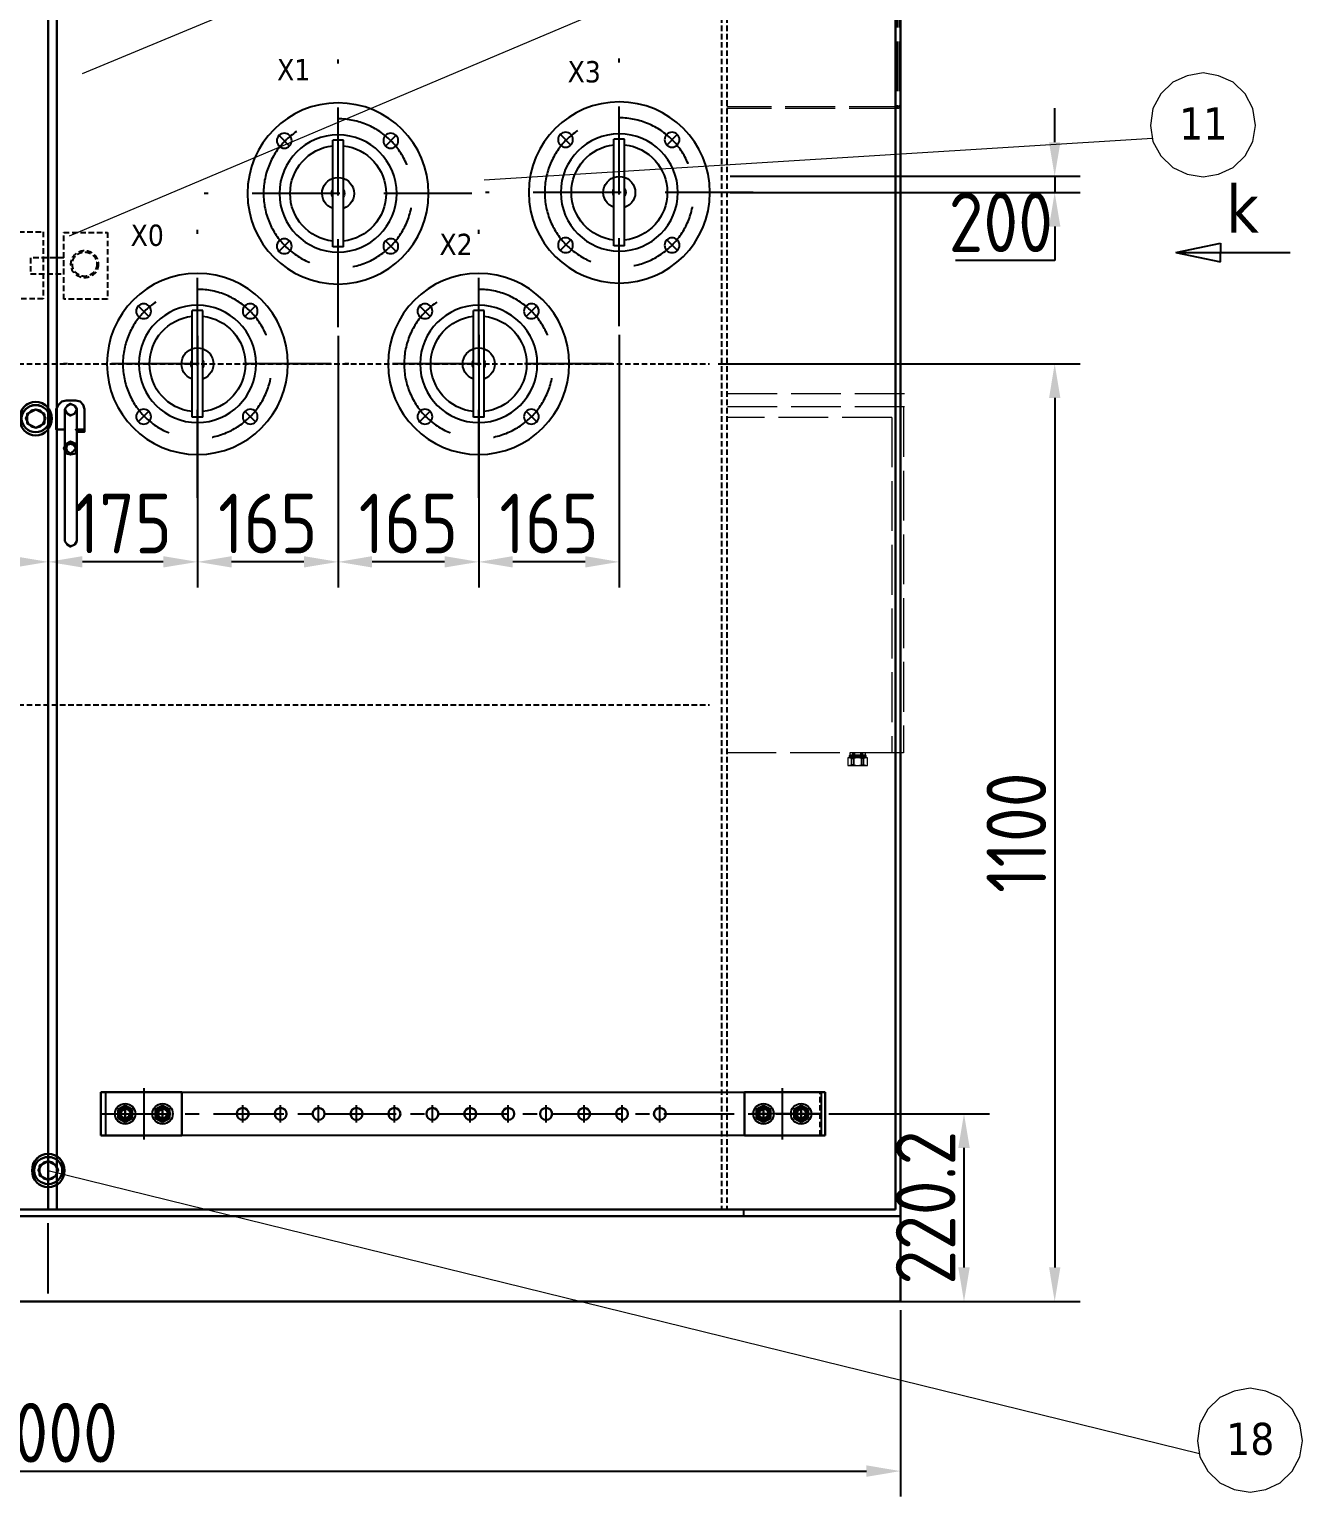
# Model space of a CAD drawing. Header units: millimetres. Extents: x 45841 to 102963, y -329287 to -163666.
# Drawn here: x 70534 to 72028, y -167353 to -165632 of the extents above; entities that cross this region are included whole.
import ezdxf
from ezdxf.enums import TextEntityAlignment as Align

# ---------------------------------------------------------------- set-up
doc = ezdxf.new("R2010")
doc.units = ezdxf.units.MM
doc.header["$LTSCALE"] = 13
for name, pattern in [('2 虚线', [5.75, 4.5, -1.25]), ('CENTER', [50.8, 31.75, -6.35, 6.35, -6.35]), ('CENTERX2', [101.6, 63.5, -12.7, 12.7, -12.7]), ('DASHED', [0.75, 0.5, -0.25]), ('HIDDEN', [9.525, 6.35, -3.175])]:
    doc.linetypes.add(name, pattern=pattern)
doc.layers.get('0').update_dxf_attribs({"color": 1, "linetype": 'CENTER'})
for name, color, linetype in [('1', 4, 'Continuous'), ('2', 3, 'Continuous'), ('4', 2, 'HIDDEN'), ('4虚线层', 6, 'DASHED'), ('粗实线', 4, 'Continuous')]:
    doc.layers.add(name, color=color, linetype=linetype)
doc.layers.add('标注、文本', color=3, linetype='Continuous', lineweight=25)
doc.layers.add('铁心', color=3, linetype='Continuous', lineweight=0)
doc.styles.get("Standard").update_dxf_attribs({"font": 'gbenor.shx', "bigfont": 'gbcbig.shx'})
doc.styles.add('Tahoma$001', font='tahoma.ttf', dxfattribs={"height": 2.159784})
doc.dimstyles.new('1-15', dxfattribs={"dimscale": 20, "dimtxt": 3.5, "dimasz": 2, "dimexe": 1.5, "dimexo": 0.5, "dimgap": 0.5, "dimtad": 1, "dimtoh": 1, "dimdec": 1, "dimdsep": 46, "dimtxsty": 'Standard', "dimcen": 2.5, "dimclrd": 3, "dimclre": 3, "dimclrt": 3, "dimadec": 0, "dimazin": 2, "dimtfac": 1, "dimtdec": 1, "dimtmove": 0, "dimatfit": 2, "dimfxl": 1, "dimarcsym": 0})

# ---------------------------------------------------------------- blocks, each defined once
blk = doc.blocks.new('A$C3970166B')
at = {"layer": '标注、文本', "color": 4, "lineweight": 30}
for points in [[(20.3, 13.5), (18.6, 16.9), (16.1, 19.5), (12.7, 20.3), (9.3, 19.5), (6.8, 16.9), (5.1, 13.5), (6.8, 9.3), (9.3, 6.8), (12.7, 5.9), (16.1, 6.8), (18.6, 9.3)], [(19.5, 16.9), (12.7, 20.3), (5.9, 16.9), (5.9, 9.3), (12.7, 5.9), (19.5, 9.3)]]:
    blk.add_lwpolyline(points, close=True, dxfattribs=at)
for major_axis, ratio in [((0, 13.1), 0.967742), ((-11, 0), 0.961538)]:
    blk.add_ellipse((12.7, 13.1), major_axis=major_axis, ratio=ratio, start_param=0, end_param=6.283185, dxfattribs=at)
blk = doc.blocks.new('A$C33D96195')
at = {"layer": '标注、文本', "color": 4, "lineweight": 30}
for points in [[(30.5, 150.8), (27.9, 155.9), (24.1, 159.7), (19, 161), (14, 159.7), (10.2, 155.9), (7.6, 150.8), (10.2, 144.5), (14, 140.7), (19, 139.4), (24.1, 140.7), (27.9, 144.5)], [(29.2, 155.9), (19, 161), (8.9, 155.9), (8.9, 144.5), (19, 139.4), (29.2, 144.5)], [(67.3, 115.6), (66, 120.7), (59.7, 123.2), (54.6, 120.7), (52.1, 115.6), (54.6, 109.2), (59.7, 108), (66, 109.2)], [(66, 115.6), (63.5, 119.4), (59.7, 120.7), (55.9, 119.4), (54.6, 115.6), (55.9, 111.8), (59.7, 109.2), (63.5, 111.8)]]:
    blk.add_lwpolyline(points, close=True, dxfattribs=at)
for points in [[(54.6, 171.4), (49.5, 170.2), (45.7, 166.4), (43.2, 161.3)], [(53.3, 137.2), (43.2, 137.2), (43.2, 161.3)], [(67.3, 6.4), (67.3, 161.3), (64.8, 165.1), (59.7, 167.6), (55.9, 165.1), (53.3, 161.3), (55.9, 156.2), (59.7, 153.7), (64.8, 156.2), (67.3, 161.3)], [(53.3, 161.3), (53.3, 6.4)], [(54.6, 171.4), (66, 171.4)], [(76.2, 161.3), (74.9, 166.4), (71.1, 170.2), (66, 171.4)], [(76.2, 161.3), (76.2, 137.2), (66, 137.2), (76.2, 137.2), (76.2, 134.6), (66, 134.6)], [(53.3, 6.4), (55.9, 2.5), (59.7, 0), (64.8, 2.5), (67.3, 6.4)]]:
    blk.add_lwpolyline(points, dxfattribs=at)
for major_axis, ratio in [((0, 19.7), 0.967742), ((-16.5, 0), 0.961538)]:
    blk.add_ellipse((19, 150.2), major_axis=major_axis, ratio=ratio, start_param=0, end_param=6.283185, dxfattribs=at)
at = {"layer": '标注、文本', "xscale": 1.5, "yscale": 1.5, "zscale": 1.5}
blk.add_blockref('A$C3970166B', (0, 130.5), dxfattribs=at)
blk = doc.blocks.new('*D1757')
at = {"layer": 'Defpoints', "color": 0, "transparency": 16777216}
for p in [(69555.9, -167124.2), (71555.9, -167124.2), (71555.9, -167323.1)]:
    blk.add_point(p, dxfattribs=at)
at = {"layer": '标注、文本', "color": 3, "lineweight": -2, "transparency": 16777216}
for p, q in [((69555.9, -167134.2), (69555.9, -167353.1)), ((71555.9, -167134.2), (71555.9, -167353.1)), ((69595.9, -167323.1), (71515.9, -167323.1))]:
    blk.add_line(p, q, dxfattribs=at)
at = {"layer": '标注、文本', "color": 3, "transparency": 16777216}
for points in [[(69595.9, -167316.4), (69595.9, -167329.8), (69555.9, -167323.1)], [(71515.9, -167316.4), (71515.9, -167329.8), (71555.9, -167323.1)]]:
    blk.add_solid(points, dxfattribs=at)
at = {"layer": '标注、文本', "color": 3, "transparency": 16777216, "insert": (70555.9, -167278.1), "char_height": 70, "attachment_point": 5}
blk.add_mtext('2000', dxfattribs=at)
blk = doc.blocks.new('低压套管测试图13')
at = {"color": 4, "linetype": 'Continuous'}
for p, q in [((-23526.7, -26555.6), (-23516.7, -26555.6)), ((-23526.7, -26655.6), (-23526.7, -26555.6)), ((-23516.7, -26655.6), (-23516.7, -26555.6)), ((-23526.7, -26655.6), (-23516.7, -26655.6))]:
    blk.add_line(p, q, dxfattribs=at)
for centre, radius in [((-23521.7, -26605.6), 85), ((-23571.2, -26556.1), 7), ((-23471.2, -26556.1), 7), ((-23521.7, -26605.6), 55), ((-23571.2, -26655.1), 7), ((-23471.2, -26655.1), 7)]:
    blk.add_circle(centre, radius, dxfattribs=at)
for radius, start, end in [(45, 96.3794, 263.6206), (45, 276.3794, 83.6206), (15, 289.4712, 250.5288), (6, 146.4427, 213.5573), (6, 326.4427, 33.5573)]:
    blk.add_arc((-23521.7, -26605.6), radius, start, end, dxfattribs=at)
at = {"layer": '4', "color": 1}
for p, q in [((-23521.7, -26731.2), (-23521.7, -26479.9)), ((-23565.9, -26561.4), (-23576.5, -26550.7)), ((-23476.5, -26561.4), (-23465.9, -26550.7)), ((-23647.3, -26605.6), (-23396, -26605.6)), ((-23565.9, -26649.7), (-23576.5, -26660.4)), ((-23476.5, -26649.7), (-23465.9, -26660.4))]:
    blk.add_line(p, q, dxfattribs=at)
blk.add_circle((-23521.7, -26605.6), 70, dxfattribs=at)
blk = doc.blocks.new('*D1764')
at = {"layer": 'Defpoints', "color": 0, "transparency": 16777216}
for p in [(71331.9, -166024.2), (71331.9, -167124.2), (71736.7, -167124.2)]:
    blk.add_point(p, dxfattribs=at)
at = {"layer": '标注、文本', "color": 3, "lineweight": -2, "transparency": 16777216}
for p, q in [((71341.9, -166024.2), (71766.7, -166024.2)), ((71736.7, -166064.2), (71736.7, -167084.2)), ((71341.9, -167124.2), (71766.7, -167124.2))]:
    blk.add_line(p, q, dxfattribs=at)
at = {"layer": '标注、文本', "color": 3, "transparency": 16777216}
for points in [[(71730.1, -166064.2), (71743.4, -166064.2), (71736.7, -166024.2)], [(71730.1, -167084.2), (71743.4, -167084.2), (71736.7, -167124.2)]]:
    blk.add_solid(points, dxfattribs=at)
at = {"layer": '标注、文本', "color": 3, "transparency": 16777216, "insert": (71691.7, -166574.2), "char_height": 70, "attachment_point": 5, "rotation": 90}
blk.add_mtext('1100', dxfattribs=at)
blk = doc.blocks.new('*D1765')
at = {"layer": 'Defpoints', "color": 0, "transparency": 16777216}
for p in [(71345.9, -165804.2), (71345.9, -165823.1), (71736.7, -165823.1)]:
    blk.add_point(p, dxfattribs=at)
at = {"layer": '标注、文本', "color": 3, "lineweight": -2, "transparency": 16777216}
for p, q in [((71736.7, -165764.2), (71736.7, -165724.2)), ((71355.9, -165804.2), (71766.7, -165804.2)), ((71736.7, -165804.2), (71736.7, -165823.1)), ((71355.9, -165823.1), (71766.7, -165823.1)), ((71736.7, -165863.1), (71736.7, -165903.1)), ((71736.7, -165903.1), (71620.2, -165903.1))]:
    blk.add_line(p, q, dxfattribs=at)
at = {"layer": '标注、文本', "color": 3, "transparency": 16777216}
for points in [[(71730.1, -165764.2), (71743.4, -165764.2), (71736.7, -165804.2)], [(71730.1, -165863.1), (71743.4, -165863.1), (71736.7, -165823.1)]]:
    blk.add_solid(points, dxfattribs=at)
at = {"layer": '标注、文本', "color": 3, "transparency": 16777216, "insert": (71673.5, -165858.1), "char_height": 70, "attachment_point": 5}
blk.add_mtext('200', dxfattribs=at)
blk = doc.blocks.new('*D1766')
at = {"layer": 'Defpoints', "color": 0, "transparency": 16777216}
for p in [(71461.6, -166904), (71454.9, -167124.2), (71630.3, -167124.2)]:
    blk.add_point(p, dxfattribs=at)
at = {"layer": '标注、文本', "color": 3, "lineweight": -2, "transparency": 16777216}
for p, q in [((71471.6, -166904), (71660.3, -166904)), ((71630.3, -166944), (71630.3, -167084.2)), ((71464.9, -167124.2), (71660.3, -167124.2))]:
    blk.add_line(p, q, dxfattribs=at)
at = {"layer": '标注、文本', "color": 3, "transparency": 16777216}
for points in [[(71623.6, -166944), (71637, -166944), (71630.3, -166904)], [(71623.6, -167084.2), (71637, -167084.2), (71630.3, -167124.2)]]:
    blk.add_solid(points, dxfattribs=at)
at = {"layer": '标注、文本', "color": 3, "transparency": 16777216, "insert": (71585.3, -167014.1), "char_height": 70, "attachment_point": 5, "rotation": 90}
blk.add_mtext('220.2', dxfattribs=at)
blk = doc.blocks.new('*D1767')
at = {"layer": 'Defpoints', "color": 0, "transparency": 16777216}
for p in [(70315.9, -166149.9), (70555.9, -166149.9), (70555.9, -166256.5)]:
    blk.add_point(p, dxfattribs=at)
at = {"layer": '标注、文本', "color": 3, "lineweight": -2, "transparency": 16777216}
for p, q in [((70315.9, -166159.9), (70315.9, -166286.5)), ((70555.9, -166159.9), (70555.9, -166286.5)), ((70355.9, -166256.5), (70515.9, -166256.5))]:
    blk.add_line(p, q, dxfattribs=at)
at = {"layer": '标注、文本', "color": 3, "transparency": 16777216}
for points in [[(70355.9, -166249.8), (70355.9, -166263.1), (70315.9, -166256.5)], [(70515.9, -166249.8), (70515.9, -166263.1), (70555.9, -166256.5)]]:
    blk.add_solid(points, dxfattribs=at)
at = {"layer": '标注、文本', "color": 3, "transparency": 16777216, "insert": (70435.9, -166211.5), "char_height": 70, "attachment_point": 5}
blk.add_mtext('240', dxfattribs=at)
blk = doc.blocks.new('*D1770')
at = {"layer": 'Defpoints', "color": 0, "transparency": 16777216}
for p in [(70555.9, -166181.3), (70730.9, -166181.3), (70555.9, -166256.5)]:
    blk.add_point(p, dxfattribs=at)
at = {"layer": '标注、文本', "color": 3, "lineweight": -2, "transparency": 16777216}
for p, q in [((70555.9, -166191.3), (70555.9, -166286.5)), ((70730.9, -166191.3), (70730.9, -166286.5)), ((70690.9, -166256.5), (70595.9, -166256.5))]:
    blk.add_line(p, q, dxfattribs=at)
at = {"layer": '标注、文本', "color": 3, "transparency": 16777216}
for points in [[(70595.9, -166249.8), (70595.9, -166263.1), (70555.9, -166256.5)], [(70690.9, -166249.8), (70690.9, -166263.1), (70730.9, -166256.5)]]:
    blk.add_solid(points, dxfattribs=at)
at = {"layer": '标注、文本', "color": 3, "transparency": 16777216, "insert": (70643.4, -166211.5), "char_height": 70, "attachment_point": 5}
blk.add_mtext('175', dxfattribs=at)
blk = doc.blocks.new('*D1771')
at = {"layer": 'Defpoints', "color": 0, "transparency": 16777216}
for p in [(70730.9, -165981.3), (70895.9, -165981.3), (70730.9, -166256.5)]:
    blk.add_point(p, dxfattribs=at)
at = {"layer": '标注、文本', "color": 3, "lineweight": -2, "transparency": 16777216}
for p, q in [((70730.9, -165991.3), (70730.9, -166286.5)), ((70895.9, -165991.3), (70895.9, -166286.5)), ((70855.9, -166256.5), (70770.9, -166256.5))]:
    blk.add_line(p, q, dxfattribs=at)
at = {"layer": '标注、文本', "color": 3, "transparency": 16777216}
for points in [[(70770.9, -166249.8), (70770.9, -166263.1), (70730.9, -166256.5)], [(70855.9, -166249.8), (70855.9, -166263.1), (70895.9, -166256.5)]]:
    blk.add_solid(points, dxfattribs=at)
at = {"layer": '标注、文本', "color": 3, "transparency": 16777216, "insert": (70813.4, -166211.5), "char_height": 70, "attachment_point": 5}
blk.add_mtext('165', dxfattribs=at)
blk = doc.blocks.new('*D1772')
at = {"layer": 'Defpoints', "color": 0, "transparency": 16777216}
for p in [(70895.9, -166181.3), (71060.9, -166181.3), (70895.9, -166256.5)]:
    blk.add_point(p, dxfattribs=at)
at = {"layer": '标注、文本', "color": 3, "lineweight": -2, "transparency": 16777216}
for p, q in [((70895.9, -166191.3), (70895.9, -166286.5)), ((71060.9, -166191.3), (71060.9, -166286.5)), ((71020.9, -166256.5), (70935.9, -166256.5))]:
    blk.add_line(p, q, dxfattribs=at)
at = {"layer": '标注、文本', "color": 3, "transparency": 16777216}
for points in [[(70935.9, -166249.8), (70935.9, -166263.1), (70895.9, -166256.5)], [(71020.9, -166249.8), (71020.9, -166263.1), (71060.9, -166256.5)]]:
    blk.add_solid(points, dxfattribs=at)
at = {"layer": '标注、文本', "color": 3, "transparency": 16777216, "insert": (70978.4, -166211.5), "char_height": 70, "attachment_point": 5}
blk.add_mtext('165', dxfattribs=at)
blk = doc.blocks.new('*D1773')
at = {"layer": 'Defpoints', "color": 0, "transparency": 16777216}
for p in [(71060.9, -165980.1), (71225.9, -165980.1), (71060.9, -166256.5)]:
    blk.add_point(p, dxfattribs=at)
at = {"layer": '标注、文本', "color": 3, "lineweight": -2, "transparency": 16777216}
for p, q in [((71060.9, -165990.1), (71060.9, -166286.5)), ((71225.9, -165990.1), (71225.9, -166286.5)), ((71185.9, -166256.5), (71100.9, -166256.5))]:
    blk.add_line(p, q, dxfattribs=at)
at = {"layer": '标注、文本', "color": 3, "transparency": 16777216}
for points in [[(71100.9, -166249.8), (71100.9, -166263.1), (71060.9, -166256.5)], [(71185.9, -166249.8), (71185.9, -166263.1), (71225.9, -166256.5)]]:
    blk.add_solid(points, dxfattribs=at)
at = {"layer": '标注、文本', "color": 3, "transparency": 16777216, "insert": (71143.4, -166211.5), "char_height": 70, "attachment_point": 5}
blk.add_mtext('165', dxfattribs=at)

msp = doc.modelspace()

# ---------------------------------------------------------------- linework, layer by layer
at = {"color": 2, "linetype": '2 虚线', "lineweight": 15, "true_color": 0xf1eb1f}
for p, q in [((71560.676, -166059.503), (71351.9, -166059.503)), ((71560.676, -166074.793), (71351.9, -166074.793)), ((71545.827, -166087.026), (71351.9, -166087.026)), ((71545.827, -166087.026), (71545.827, -166480.531)), ((71559.453, -166074.793), (71559.453, -166480.531)), ((71559.453, -166480.531), (71351.9, -166480.531)), ((71495.753, -166483.573), (71496.261, -166483.279)), ((71495.753, -166483.573), (71496.261, -166483.867)), ((71495.753, -166484.16), (71496.261, -166483.867)), ((71514.835, -166480.531), (71496.242, -166480.531)), ((71496.261, -166483.279), (71514.816, -166483.867)), ((71514.816, -166483.279), (71496.261, -166483.279)), ((71496.261, -166483.867), (71514.816, -166484.454)), ((71515.325, -166483.573), (71514.816, -166483.279)), ((71515.325, -166483.573), (71514.816, -166483.867)), ((71515.325, -166484.16), (71514.816, -166483.867)), ((71495.753, -166484.16), (71496.261, -166484.454)), ((71495.753, -166484.747), (71496.261, -166484.454)), ((71495.753, -166484.747), (71496.261, -166485.041)), ((71495.753, -166485.334), (71496.261, -166485.041)), ((71495.753, -166485.334), (71495.753, -166486.215)), ((71515.325, -166486.215), (71495.753, -166486.215)), ((71496.261, -166484.454), (71514.816, -166485.041)), ((71496.261, -166485.041), (71514.816, -166485.628)), ((71515.325, -166484.16), (71514.816, -166484.454)), ((71515.325, -166484.747), (71514.816, -166484.454)), ((71515.325, -166484.747), (71514.816, -166485.041)), ((71515.325, -166485.334), (71514.816, -166485.041)), ((71515.325, -166485.334), (71514.816, -166485.628)), ((71515.325, -166485.922), (71514.816, -166485.628)), ((71515.325, -166485.922), (71515.325, -166486.215))]:
    msp.add_line(p, q, dxfattribs=at)
for points in [[(71496.242, -166480.531), (71496.242, -166483.106)], [(71497.109, -166483.279), (71513.968, -166483.279)], [(71499.912, -166480.531), (71499.912, -166482.603)], [(71499.912, -166480.531), (71499.912, -166482.603)], [(71499.912, -166483.279), (71501.869, -166483.279)], [(71501.869, -166480.531), (71501.869, -166482.603)], [(71501.869, -166482.603), (71501.869, -166480.531)], [(71501.869, -166483.279), (71509.208, -166483.279)], [(71509.208, -166482.603), (71509.208, -166480.531)], [(71509.208, -166480.531), (71509.208, -166482.603)], [(71509.208, -166482.603), (71509.208, -166480.531)], [(71511.166, -166483.279), (71509.208, -166483.279)], [(71511.166, -166480.531), (71511.166, -166482.603)], [(71511.166, -166480.531), (71511.166, -166482.603)], [(71514.835, -166483.106), (71514.835, -166480.531)], [(71493.918, -166486.432), (71493.918, -166495.173)], [(71516.075, -166486.215), (71495.002, -166486.215)], [(71495.002, -166495.389), (71516.075, -166495.389)], [(71500.952, -166486.215), (71498.505, -166486.215)], [(71498.505, -166487.061), (71498.505, -166494.544)], [(71498.505, -166487.061), (71498.505, -166494.544)], [(71498.505, -166495.389), (71500.952, -166495.389)], [(71510.126, -166486.215), (71500.952, -166486.215)], [(71500.952, -166487.061), (71500.952, -166494.544)], [(71500.952, -166494.544), (71500.952, -166487.061)], [(71500.952, -166495.389), (71510.126, -166495.389)], [(71510.126, -166486.215), (71512.572, -166486.215)], [(71510.126, -166494.544), (71510.126, -166487.061)], [(71510.126, -166487.061), (71510.126, -166494.544)], [(71510.126, -166494.544), (71510.126, -166487.061)], [(71512.572, -166495.389), (71510.126, -166495.389)], [(71512.572, -166487.061), (71512.572, -166494.544)], [(71512.572, -166487.061), (71512.572, -166494.544)], [(71517.159, -166495.173), (71517.159, -166486.432)]]:
    msp.add_lwpolyline(points, dxfattribs=at)
for points in [[(71501.869, -166482.603), (71499.912, -166482.603), (71499.912, -166480.531), (71501.869, -166480.531)], [(71509.208, -166482.603), (71511.166, -166482.603), (71511.166, -166480.531), (71509.208, -166480.531)], [(71500.952, -166494.544), (71498.505, -166494.544), (71498.505, -166487.061), (71500.952, -166487.061)], [(71510.126, -166494.544), (71512.572, -166494.544), (71512.572, -166487.061), (71510.126, -166487.061)]]:
    msp.add_lwpolyline(points, close=True, dxfattribs=at)
for centre, radius, start, end in [((71501.596, -166458.547), 25.136, 257.702132, 259.718515), ((71492.623, -166458.547), 25.136, 280.281485, 286.856251), ((71509.158, -166458.547), 25.136, 253.143749, 259.718515), ((71501.92, -166458.547), 25.136, 280.281485, 286.856251), ((71518.454, -166458.547), 25.136, 253.143749, 259.718515), ((71509.482, -166458.547), 25.136, 280.281485, 282.297868), ((71500.61, -166517.13), 31.42, 100.281485, 102.297868), ((71500.61, -166464.474), 31.42, 257.702132, 259.718515), ((71489.394, -166517.13), 31.42, 73.143749, 79.718515), ((71489.394, -166464.474), 31.42, 280.281485, 286.856251), ((71510.062, -166517.13), 31.42, 100.281485, 106.856251), ((71510.062, -166464.474), 31.42, 253.143749, 259.718515), ((71501.015, -166517.13), 31.42, 73.143749, 79.718515), ((71501.015, -166464.474), 31.42, 280.281485, 286.856251), ((71521.683, -166517.13), 31.42, 100.281485, 106.856251), ((71521.683, -166464.474), 31.42, 253.143749, 259.718515), ((71510.467, -166517.13), 31.42, 77.702132, 79.718515), ((71510.467, -166464.474), 31.42, 280.281485, 282.297868)]:
    msp.add_arc(centre, radius, start, end, dxfattribs=at)
at = {"layer": '1', "color": 1, "linetype": 'CENTERX2', "lineweight": -3, "ltscale": 0.1}
for p, q in [((70555.9, -167114.795), (70555.9, -164763.206)), ((70668.057, -166873.886), (70668.057, -166934.161)), ((71417.09, -166873.886), (71417.09, -166934.161)), ((70646.057, -166914.032), (70646.057, -166894.016)), ((70690.057, -166914.032), (70690.057, -166894.016)), ((70784.057, -166914.032), (70784.057, -166894.016)), ((70828.557, -166914.032), (70828.557, -166894.016)), ((70873.057, -166914.032), (70873.057, -166894.016)), ((70917.557, -166914.032), (70917.557, -166894.016)), ((70962.057, -166914.032), (70962.057, -166894.016)), ((71006.557, -166914.032), (71006.557, -166894.016)), ((71006.557, -166914.032), (71006.557, -166894.016)), ((71051.057, -166914.032), (71051.057, -166894.016)), ((71095.557, -166914.032), (71095.557, -166894.016)), ((71140.057, -166914.032), (71140.057, -166894.016)), ((71184.557, -166914.032), (71184.557, -166894.016)), ((71229.057, -166914.032), (71229.057, -166894.016)), ((71273.557, -166914.032), (71273.557, -166894.016)), ((71395.09, -166914.032), (71395.09, -166894.016)), ((71439.09, -166914.032), (71439.09, -166894.016)), ((70617.557, -166904.024), (71461.59, -166904.024)), ((71463.412, -166904.024), (71370.767, -166904.024))]:
    msp.add_line(p, q, dxfattribs=at)
at = {"layer": '1'}
for p, q in [((70646.057, -166894.099), (70637.461, -166899.061)), ((70654.652, -166899.061), (70646.057, -166894.099)), ((70690.057, -166894.099), (70681.461, -166899.061)), ((70698.652, -166899.061), (70690.057, -166894.099)), ((71395.09, -166894.099), (71386.494, -166899.061)), ((71403.685, -166899.061), (71395.09, -166894.099)), ((71439.09, -166894.099), (71430.494, -166899.061)), ((71447.685, -166899.061), (71439.09, -166894.099)), ((70637.461, -166899.061), (70637.461, -166908.986)), ((70637.461, -166908.986), (70646.057, -166913.949)), ((70646.057, -166913.949), (70654.652, -166908.986)), ((70654.652, -166908.986), (70654.652, -166899.061)), ((70681.461, -166899.061), (70681.461, -166908.986)), ((70681.461, -166908.986), (70690.057, -166913.949)), ((70690.057, -166913.949), (70698.652, -166908.986)), ((70698.652, -166908.986), (70698.652, -166899.061)), ((71386.494, -166899.061), (71386.494, -166908.986)), ((71386.494, -166908.986), (71395.09, -166913.949)), ((71395.09, -166913.949), (71403.685, -166908.986)), ((71403.685, -166908.986), (71403.685, -166899.061)), ((71430.494, -166899.061), (71430.494, -166908.986)), ((71430.494, -166908.986), (71439.09, -166913.949)), ((71439.09, -166913.949), (71447.685, -166908.986)), ((71447.685, -166908.986), (71447.685, -166899.061))]:
    msp.add_line(p, q, dxfattribs=at)
for centre, radius in [((70646.057, -166904.024), 12), ((70646.057, -166904.024), 8.595), ((70690.057, -166904.024), 12), ((70690.057, -166904.024), 8.595), ((71395.09, -166904.024), 12), ((71395.09, -166904.024), 8.595), ((71439.09, -166904.024), 12), ((71439.09, -166904.024), 8.595), ((70646.057, -166904.024), 6), ((70690.057, -166904.024), 6), ((71395.09, -166904.024), 6), ((71439.09, -166904.024), 6)]:
    msp.add_circle(centre, radius, dxfattribs=at)
at = {"layer": '2'}
for centre in [(70646.057, -166904.024), (70690.057, -166904.024), (71395.09, -166904.024), (71439.09, -166904.024)]:
    msp.add_arc(centre, 5.1, 90, 0, dxfattribs=at)
at = {"layer": '4'}
for p, q in [((70646.057, -166895.724), (70646.057, -166912.324)), ((70690.057, -166895.724), (70690.057, -166912.324)), ((71395.09, -166895.724), (71395.09, -166912.324)), ((71439.09, -166895.724), (71439.09, -166912.324)), ((70637.757, -166904.024), (70654.357, -166904.024)), ((70681.757, -166904.024), (70698.357, -166904.024)), ((71386.79, -166904.024), (71403.39, -166904.024)), ((71430.79, -166904.024), (71447.39, -166904.024))]:
    msp.add_line(p, q, dxfattribs=at)
at = {"layer": '4虚线层'}
for p, q in [((71345.9, -164964.277), (71345.9, -167016.246)), ((71351.9, -164964.277), (71351.9, -167016.246)), ((69779.9, -166024.246), (71331.9, -166024.246)), ((69779.9, -166424.246), (71331.9, -166424.246)), ((70623.557, -166929.524), (70623.557, -166878.524)), ((71461.59, -166929.524), (71461.59, -166878.524)), ((71350.9, -167016.246), (69561.9, -167016.246)), ((69779.9, -167016.246), (71331.9, -167016.246)), ((71371.9, -167024.246), (71371.9, -167016.246)), ((71331.9, -167024.246), (69779.9, -167024.246))]:
    msp.add_line(p, q, dxfattribs=at)
for points in [[(70511.746, -165869.184), (70549.955, -165869.184), (70549.955, -165948.117), (70511.746, -165948.117)], [(70574.026, -165870.026), (70625.293, -165870.026), (70625.293, -165948.495), (70574.026, -165948.495)], [(70574.026, -165899.805), (70535.239, -165899.805), (70535.239, -165918.715), (70574.026, -165918.715)]]:
    msp.add_lwpolyline(points, close=True, dxfattribs=at)
for radius in [15.982, 14.343]:
    msp.add_circle((70598.522, -165907.28), radius, dxfattribs=at)
at = {"layer": '标注、文本', "color": 4, "lineweight": 30}
for p, q in [((71549.9, -167016.246), (71549.9, -164824.277)), ((71555.9, -167024.246), (71555.9, -164824.277)), ((70617.557, -166878.524), (70712.557, -166878.524)), ((70617.557, -166929.524), (70617.557, -166878.524)), ((70712.557, -166878.524), (70712.557, -166929.524)), ((71467.59, -166878.524), (71372.59, -166878.524)), ((71372.59, -166878.524), (71372.59, -166929.524)), ((71467.59, -166929.524), (71467.59, -166878.524)), ((70712.557, -166929.524), (70617.557, -166929.524)), ((71372.59, -166929.524), (71467.59, -166929.524)), ((71549.9, -167016.246), (69561.9, -167016.246)), ((71555.9, -167024.246), (69555.9, -167024.246)), ((71555.9, -167124.246), (71555.9, -167024.246)), ((71555.9, -167124.246), (69555.9, -167124.246))]:
    msp.add_line(p, q, dxfattribs=at)
at = {"layer": '标注、文本', "color": 2, "linetype": '2 虚线', "lineweight": 15, "true_color": 0xf1eb1f}
for p, q in [((71551.9, -165122.754), (71551.9, -165724.754)), ((71553.9, -165122.754), (71553.9, -165724.754)), ((71553.9, -165722.754), (71351.9, -165722.754)), ((71553.9, -165724.754), (71351.9, -165724.754))]:
    msp.add_line(p, q, dxfattribs=at)
at = {"layer": '标注、文本', "ltscale": 9.687278}
for p, q in [((71878.959, -165893.506), (71931.106, -165882.457)), ((71878.959, -165893.506), (72013.042, -165893.506)), ((71878.959, -165893.506), (71931.106, -165904.555)), ((71931.106, -165882.457), (71931.106, -165893.506)), ((71931.106, -165904.555), (71931.106, -165893.506))]:
    msp.add_line(p, q, dxfattribs=at)
at = {"layer": '标注、文本'}
for p, q in [((70617.557, -166878.524), (71461.59, -166878.524)), ((70623.557, -166929.524), (70623.557, -166878.524)), ((71462.554, -166878.524), (71462.554, -166929.524)), ((71461.59, -166929.524), (70617.557, -166929.524))]:
    msp.add_line(p, q, dxfattribs=at)
at = {"layer": '标注、文本', "color": 4, "lineweight": 30}
for points in [[(70567.33, -166969.843), (70564.79, -166964.763), (70560.98, -166960.953), (70555.9, -166959.683), (70550.82, -166960.953), (70547.01, -166964.763), (70544.47, -166969.843), (70547.01, -166976.193), (70550.82, -166980.003), (70555.9, -166981.273), (70560.98, -166980.003), (70564.79, -166976.193)], [(70566.06, -166964.763), (70555.9, -166959.683), (70545.74, -166964.763), (70545.74, -166976.193), (70555.9, -166981.273), (70566.06, -166976.193)]]:
    msp.add_lwpolyline(points, close=True, dxfattribs=at)
for centre in [(70646.057, -166904.024), (70690.057, -166904.024), (70784.057, -166904.024), (70828.557, -166904.024), (70873.057, -166904.024), (70917.557, -166904.024), (70962.057, -166904.024), (71006.557, -166904.024), (71006.557, -166904.024), (71051.057, -166904.024), (71095.557, -166904.024), (71140.057, -166904.024), (71184.557, -166904.024), (71229.057, -166904.024), (71273.557, -166904.024), (71395.09, -166904.024), (71439.09, -166904.024)]:
    msp.add_circle(centre, 7, dxfattribs=at)
at = {"layer": '标注、文本'}
for centre in [(70646.057, -166904.024), (70690.057, -166904.024), (70784.057, -166904.024), (70828.557, -166904.024), (70873.057, -166904.024), (70917.557, -166904.024), (70962.057, -166904.024), (71006.557, -166904.024), (71006.557, -166904.024), (71051.057, -166904.024), (71095.557, -166904.024), (71140.057, -166904.024), (71184.557, -166904.024), (71229.057, -166904.024), (71273.557, -166904.024), (71395.09, -166904.024), (71439.09, -166904.024)]:
    msp.add_circle(centre, 7, dxfattribs=at)
for centre, start, end in [((70646.057, -166904.024), 90, 0), ((70690.057, -166904.024), 90, 0), ((71395.09, -166904.024), 180, 90), ((71439.09, -166904.024), 180, 90)]:
    msp.add_arc(centre, 6, start, end, dxfattribs=at)
at = {"layer": '标注、文本', "color": 4, "lineweight": 30}
for major_axis, ratio in [((0, 19.685), 0.967742), ((-16.51, 0), 0.961538)]:
    msp.add_ellipse((70555.9, -166970.478), major_axis=major_axis, ratio=ratio, start_param=0, end_param=6.283185, dxfattribs=at)
at = {"layer": '粗实线', "lineweight": 30}
for p, q in [((70555.9, -164960.277), (70555.9, -167016.246)), ((70565.9, -164960.277), (70565.9, -167016.246))]:
    msp.add_line(p, q, dxfattribs=at)
at = {"layer": '铁心'}
for points in [[(70596.13, -165683.42), (71834.548, -165168.926), (71834.548, -165168.926)], [(70580.955, -165873.986), (71841.527, -165340.837), (71841.527, -165340.837)], [(71067.15, -165808.391), (71851.355, -165759.356), (71851.355, -165759.356)], [(70555.9, -166970.478), (71906.532, -167302.397), (71906.532, -167302.397)]]:
    msp.add_lwpolyline(points, dxfattribs=at)
for points in [[(71972.464, -165744.611), (71969.151, -165724.733), (71960.116, -165707.565), (71946.261, -165693.711), (71929.093, -165686.181), (71910.721, -165682.868), (71892.047, -165686.181), (71875.181, -165693.711), (71861.326, -165707.565), (71851.989, -165724.733), (71848.977, -165744.611), (71851.989, -165763.285), (71861.326, -165780.151), (71875.181, -165794.006), (71892.047, -165801.837), (71910.721, -165804.849), (71929.093, -165801.837), (71946.261, -165794.006), (71960.116, -165780.151), (71969.151, -165763.285)], [(72027.641, -167287.652), (72024.328, -167267.774), (72015.292, -167250.606), (72001.437, -167236.752), (71984.27, -167229.222), (71965.897, -167225.909), (71947.224, -167229.222), (71930.357, -167236.752), (71916.502, -167250.606), (71907.166, -167267.774), (71904.154, -167287.652), (71907.166, -167306.326), (71916.502, -167323.193), (71930.357, -167337.047), (71947.224, -167344.878), (71965.897, -167347.89), (71984.27, -167344.878), (72001.437, -167337.047), (72015.292, -167323.193), (72024.328, -167306.326)]]:
    msp.add_lwpolyline(points, close=True, dxfattribs=at)

# ---------------------------------------------------------------- block references
at = {"color": 4, "linetype": 'Continuous', "xscale": -1.25, "yscale": 1.25, "zscale": 1.25}
for p in [(41493.797, -132567.294), (41823.763, -132566.12), (41328.797, -132767.294), (41658.797, -132767.294)]:
    msp.add_blockref('低压套管测试图13', p, dxfattribs=at)
at = {"layer": '标注、文本'}
msp.add_blockref('A$C33D96195', (70522.135, -166238.572), dxfattribs=at)
at = {"layer": '标注、文本', "xscale": 1.5, "yscale": 1.5, "zscale": 1.5}
msp.add_blockref('A$C3970166B', (70536.85, -166990.163), dxfattribs=at)

# ---------------------------------------------------------------- texts
at = {"layer": '标注、文本', "style": 'Tahoma$001'}
for s, p in [('X1', (70863.273, -165691.709)), ('X3', (71204.172, -165694.047)), ('X0', (70691.517, -165885.832)), ('X2', (71053.782, -165896.6))]:
    msp.add_text(s, height=25, dxfattribs=at).set_placement(p, align=Align.RIGHT)
at = {"layer": '铁心', "style": 'Tahoma$001'}
for s, height, p in [('11', 37.5893, (71882.826, -165761.033)), ('k', 56.398, (71937.81, -165870.264)), ('18', 37.5893, (71938.003, -167304.074))]:
    msp.add_text(s, height=height, dxfattribs=at).set_placement(p)

# ---------------------------------------------------------------- dimensions: what is measured, and where the dimension line sits
at = {"layer": '标注、文本'}
dim = msp.add_linear_dim(base=(71736.743, -165823.072), p1=(71345.9, -165804.246), p2=(71345.9, -165823.072), angle=90, text='200', dimstyle='1-15', dxfattribs=at)
dim.commit()
dim.dimension.update_dxf_attribs({"geometry": '*D1765', "text_midpoint": (71673.479, -165858.072)})
for base, p1, p2, picture, middle in [((70730.9, -166256.476), (70895.9, -165981.318), (70730.9, -165981.318), '*D1771', (70813.4, -166211.476)), ((71060.9, -166256.476), (71225.865, -165980.144), (71060.9, -165980.144), '*D1773', (71143.382, -166211.476)), ((70555.9, -166256.476), (70315.9, -166149.868), (70555.9, -166149.868), '*D1767', (70435.9, -166211.476)), ((70555.9, -166256.476), (70730.9, -166181.318), (70555.9, -166181.318), '*D1770', (70643.4, -166211.476)), ((70895.9, -166256.476), (71060.9, -166181.318), (70895.9, -166181.318), '*D1772', (70978.4, -166211.476)), ((71555.9, -167323.09), (69555.9, -167124.246), (71555.9, -167124.246), '*D1757', (70555.9, -167278.09))]:
    dim = msp.add_linear_dim(base=base, p1=p1, p2=p2, dimstyle='1-15', dxfattribs=at)
    dim.commit()
    dim.dimension.update_dxf_attribs({"geometry": picture, "text_midpoint": middle})
for base, p1, p2, picture, middle in [((71736.743, -167124.246), (71331.9, -166024.246), (71331.9, -167124.246), '*D1764', (71691.743, -166574.246)), ((71630.31, -167124.246), (71461.59, -166904.024), (71454.935, -167124.246), '*D1766', (71585.31, -167014.135))]:
    dim = msp.add_linear_dim(base=base, p1=p1, p2=p2, angle=90, dimstyle='1-15', dxfattribs=at)
    dim.commit()
    dim.dimension.update_dxf_attribs({"geometry": picture, "text_midpoint": middle})

doc.saveas('drawing.dxf')
